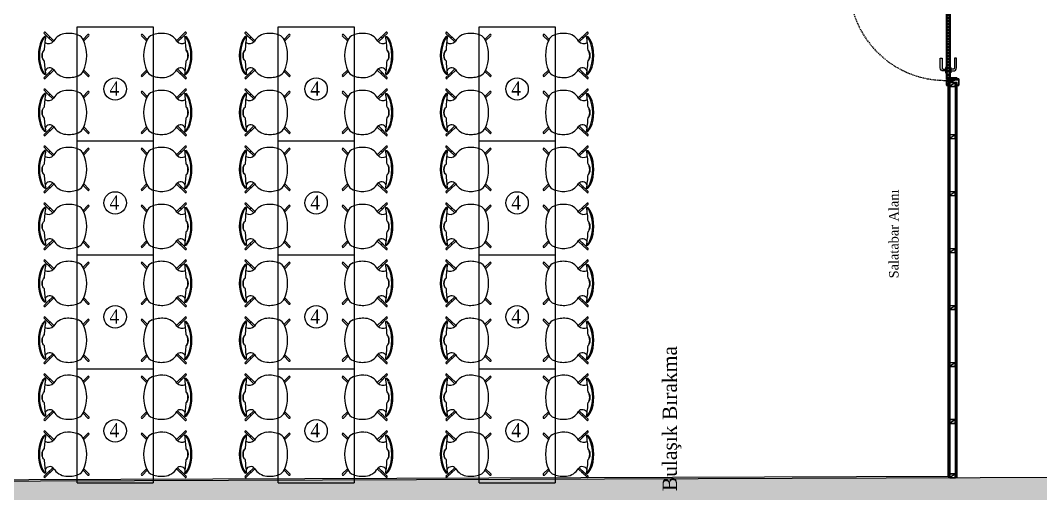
# Model space of a CAD drawing. Header units: millimetres. Extents: x -29311 to -3405, y 28913 to 42880.
# Drawn here: x -9315 to -8240, y 30475 to 30973 of the extents above; entities that cross this region are included whole.
import ezdxf
from ezdxf.enums import TextEntityAlignment as Align

# ---------------------------------------------------------------- set-up
doc = ezdxf.new("R2010")
doc.units = ezdxf.units.MM
doc.linetypes.add('HIDDEN', pattern=[0.375, 0.25, -0.125])
for name, color, linetype in [('A-BA', 1, 'Continuous'), ('A-DUVAR-ALCIPAN', 9, 'Continuous'), ('A-DUVAR-ALCIPAN-CELIK', 144, 'Continuous'), ('A-KAPI-AHSAP', 245, 'Continuous'), ('A-KAPI-AKSESUAR', 206, 'Continuous'), ('A-KAPI-METAL', 84, 'Continuous'), ('A-KAPI-PROFIL', 206, 'Continuous'), ('A-SIVA-ALCIPAN', 247, 'Continuous'), ('A-SIVA-IC', 97, 'Continuous'), ('A-TEFRIS', 251, 'Continuous'), ('A-YAZI', 136, 'Continuous'), ('ARREDI_attrezzature', 175, 'Continuous')]:
    doc.layers.add(name, color=color, linetype=linetype)
doc.layers.add('tarama-betonarme', color=252, linetype='Continuous', lineweight=13)
doc.styles.add('YAZ', font='times.ttf', dxfattribs={"height": 0.12})
doc.styles.add('YAZ-50', font='times.ttf', dxfattribs={"width": 0.9})

# ---------------------------------------------------------------- blocks, each defined once
blk = doc.blocks.new('A$C1989330F')
at = {"layer": 'A-KAPI-AKSESUAR'}
blk.add_lwpolyline([(28, 0), (-28, 0), (-28, -8), (28, -8)], close=True, dxfattribs=at)
blk.add_lwpolyline([(-125, -45), (-20, -45, 0.414214), (-10, -35), (-10, -8), (10, -8), (10, -32, -0.414214), (-23, -65), (-125, -65)], format="xyb", close=True, dxfattribs=at)
blk = doc.blocks.new('*U51')
at = {"ltscale": 12}
h = blk.add_hatch(dxfattribs=at)
h.set_pattern_fill('ANSI31', color=8, scale=5, angle=45)
h.set_pattern_definition([(90, (48.085, 20), (-15.875, 3e-15), [])])
h.paths.add_polyline_path([(1004, -130), (44, -130), (44, -160), (1004, -160)])
at = {"color": 8, "linetype": 'HIDDEN', "ltscale": 50}
blk.add_lwpolyline([(13, -176), (13, -1189, 0.417281), (1025, -166)], format="xyb", dxfattribs=at)
at = {"layer": 'A-KAPI-AHSAP'}
for points in [[(44, -165), (34, -165), (34, -148), (34, -148), (34, -125), (44, -125), (44, -165)], [(44, -125), (1004, -125)], [(1004, -165), (44, -165)], [(1004, -165), (1004, -125), (1014, -125), (1014, -165), (1014, -165), (1014, -165), (1004, -165)]]:
    blk.add_lwpolyline(points, dxfattribs=at)
blk.add_lwpolyline([(1004, -130), (44, -130), (44, -160), (1004, -160)], close=True, dxfattribs=at)
at = {"layer": 'A-KAPI-AKSESUAR'}
for radius in [10, 5, 4]:
    blk.add_circle((12, -175), radius, dxfattribs=at)
at = {"layer": 'A-KAPI-METAL'}
for points in [[(-29, -33), (39, -33, -0.414214), (40, -34), (40, -96), (38, -96), (38, -36, 0.414214), (38, -35), (-28, -35, 0.414214), (-28, -36), (-28, -47, 0.414214), (-28, -48), (-20, -48), (-20, -50), (-29, -50, -0.414214), (-30, -49), (-30, -34, -0.414214)], [(-30, -151, -0.414214), (-29, -150), (-20, -150), (-20, -152), (-28, -152, 0.414214), (-28, -152), (-28, -162, 0.414214), (-28, -163), (27, -163, 0.414214), (27, -162), (27, -105, -0.414214), (28, -104), (41, -104, -0.414154), (42, -105), (42, -119), (42, -95), (42, -81), (42, -95), (40, -95), (40, -81, -1), (44, -81), (44, -120, -0.934642), (40, -119), (40, -106, 0.414214), (40, -106), (30, -106, 0.414214), (29, -106), (29, -164, -0.414214), (28, -165), (-29, -165, -0.414214), (-30, -164)], [(1078, -151, 0.414214), (1077, -150), (1068, -150), (1068, -152), (1076, -152, -0.414214), (1076, -152), (1076, -162, -0.414214), (1076, -163), (1022, -163, -0.414214), (1021, -162), (1021, -104, 0.414214), (1020, -103), (1007, -103, 0.414154), (1006, -104), (1006, -119), (1006, -95), (1006, -81), (1006, -95), (1008, -95), (1008, -81, 1), (1004, -81), (1004, -120, 0.938583), (1008, -119), (1008, -105, -0.414214), (1009, -105), (1019, -105, -0.414214), (1019, -105), (1019, -164, 0.414214), (1020, -165), (1077, -165, 0.414214), (1078, -164)], [(1077, -33), (1009, -33, 0.414214), (1008, -34), (1008, -96), (1010, -96), (1010, -36, -0.414214), (1011, -35), (1076, -35, -0.414214), (1076, -36), (1076, -47, -0.414214), (1076, -48), (1068, -48), (1068, -50), (1077, -50, 0.414214), (1078, -49), (1078, -34, 0.414214)]]:
    blk.add_lwpolyline(points, format="xyb", close=True, dxfattribs=at)
at = {"layer": 'A-KAPI-PROFIL'}
for points in [[(16, -101), (27, -70), (27, -36), (37, -36), (37, -72), (26, -104), (26, -163), (16, -163)], [(1032, -101), (1021, -70), (1021, -44), (1011, -44), (1011, -72), (1022, -104), (1022, -163), (1032, -163)]]:
    blk.add_lwpolyline(points, close=True, dxfattribs=at)
for points in [[(36, -37), (37, -37), (37, -52), (30, -66), (30, -90), (37, -90), (37, -91), (29, -91), (29, -66), (36, -52), (36, -37)], [(1012, -37), (1011, -37), (1011, -52), (1018, -66), (1018, -90), (1011, -90), (1011, -91), (1019, -91), (1019, -66), (1012, -52), (1012, -37)]]:
    blk.add_lwpolyline(points, dxfattribs=at)
at = {"layer": 'A-KAPI-PROFIL', "color": 8}
for points in [[(40, -111, 0.414214), (38, -109), (31, -109, 0.414214), (29, -111), (29, -122, 0.414214), (31, -124), (45, -124, 0.414214), (46, -123), (46, -120, 1), (44, -120), (44, -121), (40, -121)], [(1019, -111, 0.414214), (1017, -109), (1010, -109, 0.414214), (1008, -111), (1008, -121), (1004, -121), (1004, -120, 1), (1002, -120), (1002, -123, 0.414214), (1003, -124), (1014, -124), (1017, -124, 0.414214), (1019, -122)]]:
    blk.add_lwpolyline(points, format="xyb", close=True, dxfattribs=at)
at = {"layer": 'DEFPOINTS', "linetype": 'ByBlock', "ltscale": 12}
for p, q in [((0, -50), (0, -150)), ((1048, -50), (1048, -125))]:
    blk.add_line(p, q, dxfattribs=at)
at = {"ltscale": 12, "xscale": -1, "rotation": 180}
blk.add_blockref('A$C1989330F', (916, -125), dxfattribs=at)
at = {"ltscale": 12}
blk.add_blockref('A$C1989330F', (916, -165), dxfattribs=at)
blk = doc.blocks.new('4 KİŞİ MASA')
at = {"layer": 'A-TEFRIS'}
for p, q in [((81407.3, 15650.4), (81410.7, 15647.1)), ((81408.4, 15651.5), (81417.7, 15642.6)), ((81442.2, 15537.1), (81442.2, 15657.1)), ((81442.2, 15657.1), (81522.2, 15657.1)), ((81442.2, 15537.1), (81442.2, 15657.1)), ((81442.2, 15657.1), (81522.2, 15657.1)), ((81522.2, 15657.1), (81522.2, 15537.1)), ((81522.2, 15657.1), (81522.2, 15537.1)), ((81556, 15651.5), (81546.7, 15642.6)), ((81557.1, 15650.4), (81553.7, 15647.1)), ((81408.9, 15647.1), (81407.7, 15647.1)), ((81411, 15646.8), (81410.7, 15647.1)), ((81411, 15646.8), (81416.6, 15641.4)), ((81448.4, 15644), (81453.4, 15649.1)), ((81449.1, 15642.5), (81454.6, 15647.9)), ((81515.3, 15642.5), (81509.8, 15647.9)), ((81516, 15644), (81511, 15649.1)), ((81553.4, 15646.8), (81547.8, 15641.4)), ((81553.4, 15646.8), (81553.7, 15647.1)), ((81555.5, 15647.1), (81556.7, 15647.1)), ((81407.3, 15603.9), (81410.7, 15607.2)), ((81408.9, 15607.2), (81407.7, 15607.2)), ((81408.4, 15602.8), (81417.7, 15611.7)), ((81410.7, 15607.2), (81411, 15607.5)), ((81411, 15607.5), (81416.6, 15612.9)), ((81448.4, 15610.3), (81453.4, 15605.2)), ((81449.1, 15611.8), (81454.6, 15606.4)), ((81515.3, 15611.8), (81509.8, 15606.4)), ((81516, 15610.3), (81511, 15605.2)), ((81556, 15602.8), (81546.7, 15611.7)), ((81553.4, 15607.5), (81547.8, 15612.9)), ((81553.7, 15607.2), (81553.4, 15607.5)), ((81557.1, 15603.9), (81553.7, 15607.2)), ((81555.5, 15607.2), (81556.7, 15607.2)), ((81407.3, 15590.4), (81410.7, 15587.1)), ((81408.9, 15587.1), (81407.7, 15587.1)), ((81408.4, 15591.5), (81417.7, 15582.6)), ((81411, 15586.8), (81410.7, 15587.1)), ((81411, 15586.8), (81416.6, 15581.4)), ((81448.4, 15584), (81453.4, 15589.1)), ((81449.1, 15582.5), (81454.6, 15587.9)), ((81515.3, 15582.5), (81509.8, 15587.9)), ((81516, 15584), (81511, 15589.1)), ((81556, 15591.5), (81546.7, 15582.6)), ((81553.4, 15586.8), (81547.8, 15581.4)), ((81553.4, 15586.8), (81553.7, 15587.1)), ((81557.1, 15590.4), (81553.7, 15587.1)), ((81555.5, 15587.1), (81556.7, 15587.1)), ((81411, 15547.5), (81416.6, 15552.9)), ((81553.4, 15547.5), (81547.8, 15552.9)), ((81407.3, 15543.9), (81410.7, 15547.2)), ((81408.9, 15547.2), (81407.7, 15547.2)), ((81408.4, 15542.8), (81417.7, 15551.7)), ((81410.7, 15547.2), (81411, 15547.5)), ((81448.4, 15550.3), (81453.4, 15545.2)), ((81449.1, 15551.8), (81454.6, 15546.4)), ((81515.3, 15551.8), (81509.8, 15546.4)), ((81516, 15550.3), (81511, 15545.2)), ((81556, 15542.8), (81546.7, 15551.7)), ((81553.7, 15547.2), (81553.4, 15547.5)), ((81557.1, 15543.9), (81553.7, 15547.2)), ((81555.5, 15547.2), (81556.7, 15547.2)), ((81442.2, 15537.1), (81522.2, 15537.1))]:
    blk.add_line(p, q, dxfattribs=at)
blk.add_circle((81482.2, 15591.8), 11.8, dxfattribs=at)
for centre, radius, start, end in [((81407.9, 15650.9), 0.807, 53.3029, 218.6971), ((81431.7, 15633.6), 16.7, 95.1377, 149.39), ((81433.3, 15622.3), 28, 69.2101, 96.3077), ((81454, 15648.5), 0.8, 315, 135), ((81510.4, 15648.5), 0.8, 45, 225), ((81531.1, 15622.3), 28, 83.6923, 110.7899), ((81532.7, 15633.6), 16.7, 30.61, 84.8623), ((81556.5, 15650.9), 0.807, 321.3029, 126.6971), ((81441.1, 15627.1), 39.8, 156.1786, 203.8214), ((81442.2, 15627.1), 39.8, 156.1786, 203.8214), ((81414.9, 15638.6), 11.1, 129.8431, 155.448), ((81415, 15639.2), 10, 127.2868, 156.1786), ((81533.3, 15627.1), 126, 170.8741, 177.4513), ((81411.9, 15647.3), 7.59, 239.7971, 315.8628), ((81413.4, 15645.6), 0.8, 39.16, 219.16), ((81439.7, 15639.2), 10, 23.8214, 69.2101), ((81412.4, 15627.1), 39.8, 336.1786, 23.8214), ((81552, 15627.1), 39.8, 156.1786, 203.8214), ((81524.7, 15639.2), 10, 110.7899, 156.1786), ((81552.5, 15647.3), 7.59, 224.1372, 300.2029), ((81551, 15645.6), 0.8, 320.84, 140.84), ((81549.4, 15639.2), 10, 23.8214, 52.7132), ((81431.1, 15627.1), 126, 2.5487, 9.1259), ((81549.5, 15638.6), 11.1, 24.552, 50.1569), ((81522.2, 15627.1), 39.8, 336.1786, 23.8214), ((81523.3, 15627.1), 39.8, 336.1786, 23.8214), ((81533.3, 15627.1), 126, 182.5374, 189.1259), ((81431.1, 15627.1), 126, 350.8741, 357.4626), ((81414.9, 15615.7), 11.1, 204.552, 230.1569), ((81415, 15615.1), 10, 203.8214, 232.7132), ((81413.3, 15608.7), 5.37, 40.801, 155.8384), ((81413.5, 15608.8), 0.8, 140.84, 320.84), ((81431.7, 15620.7), 16.7, 210.61, 264.8623), ((81439.7, 15615.1), 10, 290.7899, 336.1786), ((81454, 15605.8), 0.8, 225, 45), ((81510.4, 15605.8), 0.8, 135, 315), ((81524.7, 15615.1), 10, 203.8214, 249.2101), ((81532.7, 15620.7), 16.7, 275.1377, 329.39), ((81551.1, 15608.7), 5.37, 24.1616, 139.199), ((81550.9, 15608.8), 0.8, 219.16, 39.16), ((81549.4, 15615.1), 10, 307.2868, 336.1786), ((81549.5, 15615.7), 11.1, 309.8431, 335.448), ((81408, 15603.4), 0.807, 141.3029, 306.6971), ((81433.3, 15631.9), 28, 263.6923, 290.7899), ((81531.1, 15631.9), 28, 249.2101, 276.3077), ((81556.4, 15603.4), 0.807, 233.3029, 38.6971), ((81414.9, 15578.6), 11.1, 129.8431, 155.448), ((81415, 15579.2), 10, 127.2868, 156.1786), ((81407.9, 15590.9), 0.807, 53.3029, 218.6971), ((81533.3, 15567.1), 126, 170.8741, 177.4513), ((81413.4, 15585.6), 0.8, 39.16, 219.16), ((81431.7, 15573.6), 16.7, 95.1377, 149.39), ((81433.3, 15562.3), 28, 69.2101, 96.3077), ((81439.7, 15579.2), 10, 23.8214, 69.2101), ((81454, 15588.5), 0.8, 315, 135), ((81510.4, 15588.5), 0.8, 45, 225), ((81524.7, 15579.2), 10, 110.7899, 156.1786), ((81531.1, 15562.3), 28, 83.6923, 110.7899), ((81532.7, 15573.6), 16.7, 30.61, 84.8623), ((81551, 15585.6), 0.8, 320.84, 140.84), ((81549.4, 15579.2), 10, 23.8214, 52.7132), ((81431.1, 15567.1), 126, 2.5487, 9.1259), ((81556.5, 15590.9), 0.807, 321.3029, 126.6971), ((81549.5, 15578.6), 11.1, 24.552, 50.1569), ((81441.1, 15567.1), 39.8, 156.1786, 203.8214), ((81442.2, 15567.1), 39.8, 156.1786, 203.8214), ((81411.9, 15587.3), 7.59, 239.7971, 315.8628), ((81412.4, 15567.1), 39.8, 336.1786, 23.8214), ((81552, 15567.1), 39.8, 156.1786, 203.8214), ((81552.5, 15587.3), 7.59, 224.1372, 300.2029), ((81522.2, 15567.1), 39.8, 336.1786, 23.8214), ((81523.3, 15567.1), 39.8, 336.1786, 23.8214), ((81533.3, 15567.1), 126, 182.5374, 189.1259), ((81413.3, 15548.7), 5.37, 40.801, 155.8384), ((81551.1, 15548.7), 5.37, 24.1616, 139.199), ((81431.1, 15567.1), 126, 350.8741, 357.4626), ((81414.9, 15555.7), 11.1, 204.552, 230.1569), ((81415, 15555.1), 10, 203.8214, 232.7132), ((81408, 15543.4), 0.807, 141.3029, 306.6971), ((81413.5, 15548.8), 0.8, 140.84, 320.84), ((81431.7, 15560.7), 16.7, 210.61, 264.8623), ((81433.3, 15571.9), 28, 263.6923, 290.7899), ((81439.7, 15555.1), 10, 290.7899, 336.1786), ((81454, 15545.8), 0.8, 225, 45), ((81510.4, 15545.8), 0.8, 135, 315), ((81524.7, 15555.1), 10, 203.8214, 249.2101), ((81531.1, 15571.9), 28, 249.2101, 276.3077), ((81532.7, 15560.7), 16.7, 275.1377, 329.39), ((81550.9, 15548.8), 0.8, 219.16, 39.16), ((81549.4, 15555.1), 10, 307.2868, 336.1786), ((81556.4, 15543.4), 0.807, 233.3029, 38.6971), ((81549.5, 15555.7), 11.1, 309.8431, 335.448)]:
    blk.add_arc(centre, radius, start, end, dxfattribs=at)
at = {"layer": 'A-TEFRIS', "extrusion": (0, 0, -1)}
for centre, major_axis, ratio, start_param, end_param in [((81408.6, 15627.2), (0.11, 5.89), 0.578981, 3.432785, 5.928076), ((81408, 15627.2), (0.16, 5.75), 0.417867, 3.323446, 5.96486), ((81408.6, 15567.2), (0.11, 5.89), 0.578981, 3.432785, 5.928076), ((81408, 15567.2), (0.16, 5.75), 0.417867, 3.323446, 5.96486)]:
    blk.add_ellipse(centre, major_axis=major_axis, ratio=ratio, start_param=start_param, end_param=end_param, dxfattribs=at)
at = {"layer": 'A-TEFRIS'}
for centre, major_axis, ratio, start_param, end_param in [((81555.9, 15627.2), (0.11, -5.89), 0.578981, 0.291192, 2.786483), ((81556.4, 15627.2), (0.16, -5.75), 0.417867, 0.181854, 2.823267), ((81555.9, 15567.2), (0.11, -5.89), 0.578981, 0.291192, 2.786483), ((81556.4, 15567.2), (0.16, -5.75), 0.417867, 0.181854, 2.823267)]:
    blk.add_ellipse(centre, major_axis=major_axis, ratio=ratio, start_param=start_param, end_param=end_param, dxfattribs=at)
at = {"layer": 'A-TEFRIS', "style": 'YAZ-50', "width": 0.9}
blk.add_text('4', height=15, dxfattribs=at).set_placement((81476.2, 15584.8))
blk = doc.blocks.new('40 60')
at = {"layer": 'A-DUVAR-ALCIPAN-CELIK'}
for points in [[(82132.2, 6001.7), (82132.2, 6007.7), (82128.2, 6007.7), (82128.2, 6001.7)], [(82132, 6001.8), (82132, 6007.5), (82128.3, 6007.5), (82128.3, 6001.8)]]:
    blk.add_lwpolyline(points, close=True, dxfattribs=at)
blk.add_lwpolyline([(82128.3, 6007.5), (82132, 6001.8)], dxfattribs=at)

msp = doc.modelspace()

# ---------------------------------------------------------------- hatches: boundary and pattern name
at = {"layer": 'tarama-betonarme'}
h = msp.add_hatch(dxfattribs=at)
h.set_pattern_fill('ANSI35', color=256, scale=25, style=0)
h.set_pattern_definition([(45, (-57572.966, 45834.01), (-4.4194174, 4.4194174), []), (45, (-57568.547, 45834.01), (-4.4194174, 4.4194174), [7.8125, -1.5625, 0, -1.5625])])
h.paths.add_polyline_path([(-10481.78, 30484.04), (-10717.69, 32291.44), (-5913.13, 32477.67), (-5531.42, 30501.63)], flags=16)
h.paths.add_polyline_path([(-10508.1, 30453.95), (-10751.69, 32320.15), (-5888.56, 32508.65), (-5495.1, 30471.76)])

# ---------------------------------------------------------------- linework, layer by layer
at = {"layer": 'A-BA'}
msp.add_lwpolyline([(-10717.69, 32291.44), (-10481.78, 30484.04), (-5531.42, 30501.63)], dxfattribs=at)
at = {"layer": 'A-DUVAR-ALCIPAN'}
for p, q in [((-8336.87, 30907.86), (-8336.89, 30491.66)), ((-8335.62, 30907.86), (-8335.64, 30491.67)), ((-8329.62, 30491.71), (-8329.62, 30907.86)), ((-8328.37, 30491.71), (-8328.37, 30907.86))]:
    msp.add_line(p, q, dxfattribs=at)
at = {"layer": 'A-SIVA-ALCIPAN'}
for p, q in [((-8337.62, 30907.86), (-8337.64, 30493.16)), ((-8327.62, 30491.71), (-8327.62, 30907.86))]:
    msp.add_line(p, q, dxfattribs=at)
msp.add_lwpolyline([(-8327.62, 30912.86), (-8337.64, 30912.86)], dxfattribs=at)
at = {"layer": 'A-SIVA-IC'}
for points in [[(-8327.62, 30907.86), (-8337.62, 30907.86)], [(-9790.53, 30488), (-8336.9, 30493.16)]]:
    msp.add_lwpolyline(points, dxfattribs=at)

# ---------------------------------------------------------------- block references
at = {"layer": 'A-DUVAR-ALCIPAN-CELIK', "rotation": 270}
for p in [(-14337.28, 113036.02), (-14337.28, 112981.02), (-14337.28, 112921.02), (-14337.28, 112861.02), (-14337.28, 112801.02), (-14337.28, 112741.02), (-14337.28, 112681.02), (-14337.27, 112623.87)]:
    msp.add_blockref('40 60', p, dxfattribs=at)
at = {"layer": 'A-KAPI-AHSAP', "xscale": 0.1, "yscale": 0.1, "zscale": 0.1, "rotation": 270}
msp.add_blockref('*U51', (-8322.62, 31012.67), dxfattribs=at)
at = {"layer": 'ARREDI_attrezzature'}
for p in [(-90697, 15309.28), (-90485.32, 15309.28), (-90273.63, 15309.28), (-90697, 15189.28), (-90485.32, 15189.28), (-90273.63, 15189.28), (-90697, 15069.28), (-90485.32, 15069.28), (-90273.63, 15069.28), (-90697, 14949.28), (-90485.32, 14949.28), (-90273.63, 14949.28)]:
    msp.add_blockref('4 KİŞİ MASA', p, dxfattribs=at)

# ---------------------------------------------------------------- texts
at = {"layer": 'A-YAZI'}
for s, height, style, p in [('Salatabar Alanı', 10, 'YAZ', (-8389.53, 30748.4)), ('Bulaşık Bırakma ', 15, 'YAZ-50', (-8623.08, 30556.77))]:
    msp.add_text(s, height=height, rotation=90, dxfattribs=dict(at, style=style)).set_placement(p, align=Align.CENTER)

doc.saveas('drawing.dxf')
